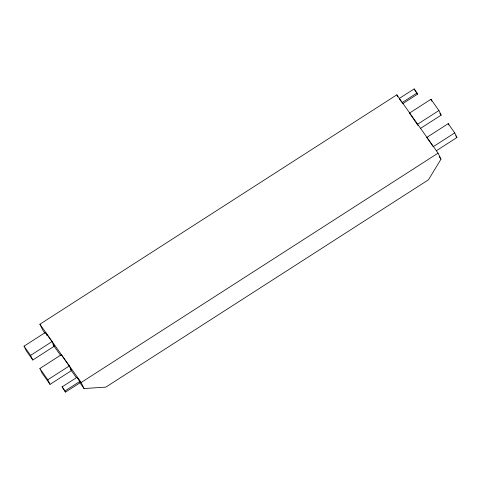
<?xml version="1.0" encoding="UTF-8"?>
<svg xmlns="http://www.w3.org/2000/svg" width="481" height="481" viewBox="0 0 481 481"><rect width="100%" height="100%" fill="white"/><g stroke="black" fill="none" stroke-linecap="round" stroke-linejoin="round"><path stroke-width="0.72" d="M44.973 333.285L42.827 330.249L39.905 324.212L396.843 94.829L438.071 153.126L440.987 159.163L428.457 179.804L105.868 387.109L84.049 388.546L79.756 382.473M402.603 103.752L417.58 94.126L414.147 88.919L399.17 98.545L401.641 102.044M402.056 102.627L417.033 93.001M24.05 346.17L45.485 332.395L52.008 341.618L54.239 346.23L32.804 360.004L26.275 350.775L24.05 346.17L30.574 355.393L32.804 360.004M30.574 355.393L52.008 341.618M420.334 128.505L441.137 115.133L438.912 110.528L430.964 99.29L409.529 113.065L418.115 125.619M417.478 124.302L438.912 110.528M39.863 368.524L61.297 354.75L69.246 365.993L71.471 370.598L50.036 384.373L42.087 373.136L39.863 368.524L47.811 379.768L50.036 384.373M47.811 379.768L69.246 365.993M448.196 123.659L426.761 137.434L433.291 146.663L454.725 132.888L448.196 123.659L448.833 124.976M62.133 386.874L77.11 377.248L79.996 381.331L80.543 382.455L65.566 392.081L62.133 386.874L65.566 392.081M436.147 150.866L456.95 137.494L454.725 132.888M65.019 390.957L79.996 381.331M84.049 388.546L81.133 382.509L438.071 153.126M439.887 113.36L441.137 115.133M455.729 135.762L456.95 137.494M417.58 94.126L414.147 88.919M439.273 156.734L440.987 159.163M39.905 324.212L81.133 382.509M78.072 378.956L80.543 382.455M53.012 344.498L54.239 346.23M53.559 345.43L60.859 355.754M70.31 369.113L76.323 377.615M430.964 99.29L431.92 101.263M396.843 94.829L397.817 96.843M77.11 377.248L77.657 378.373M45.803 333.05L47.078 335.684"/></g></svg>
